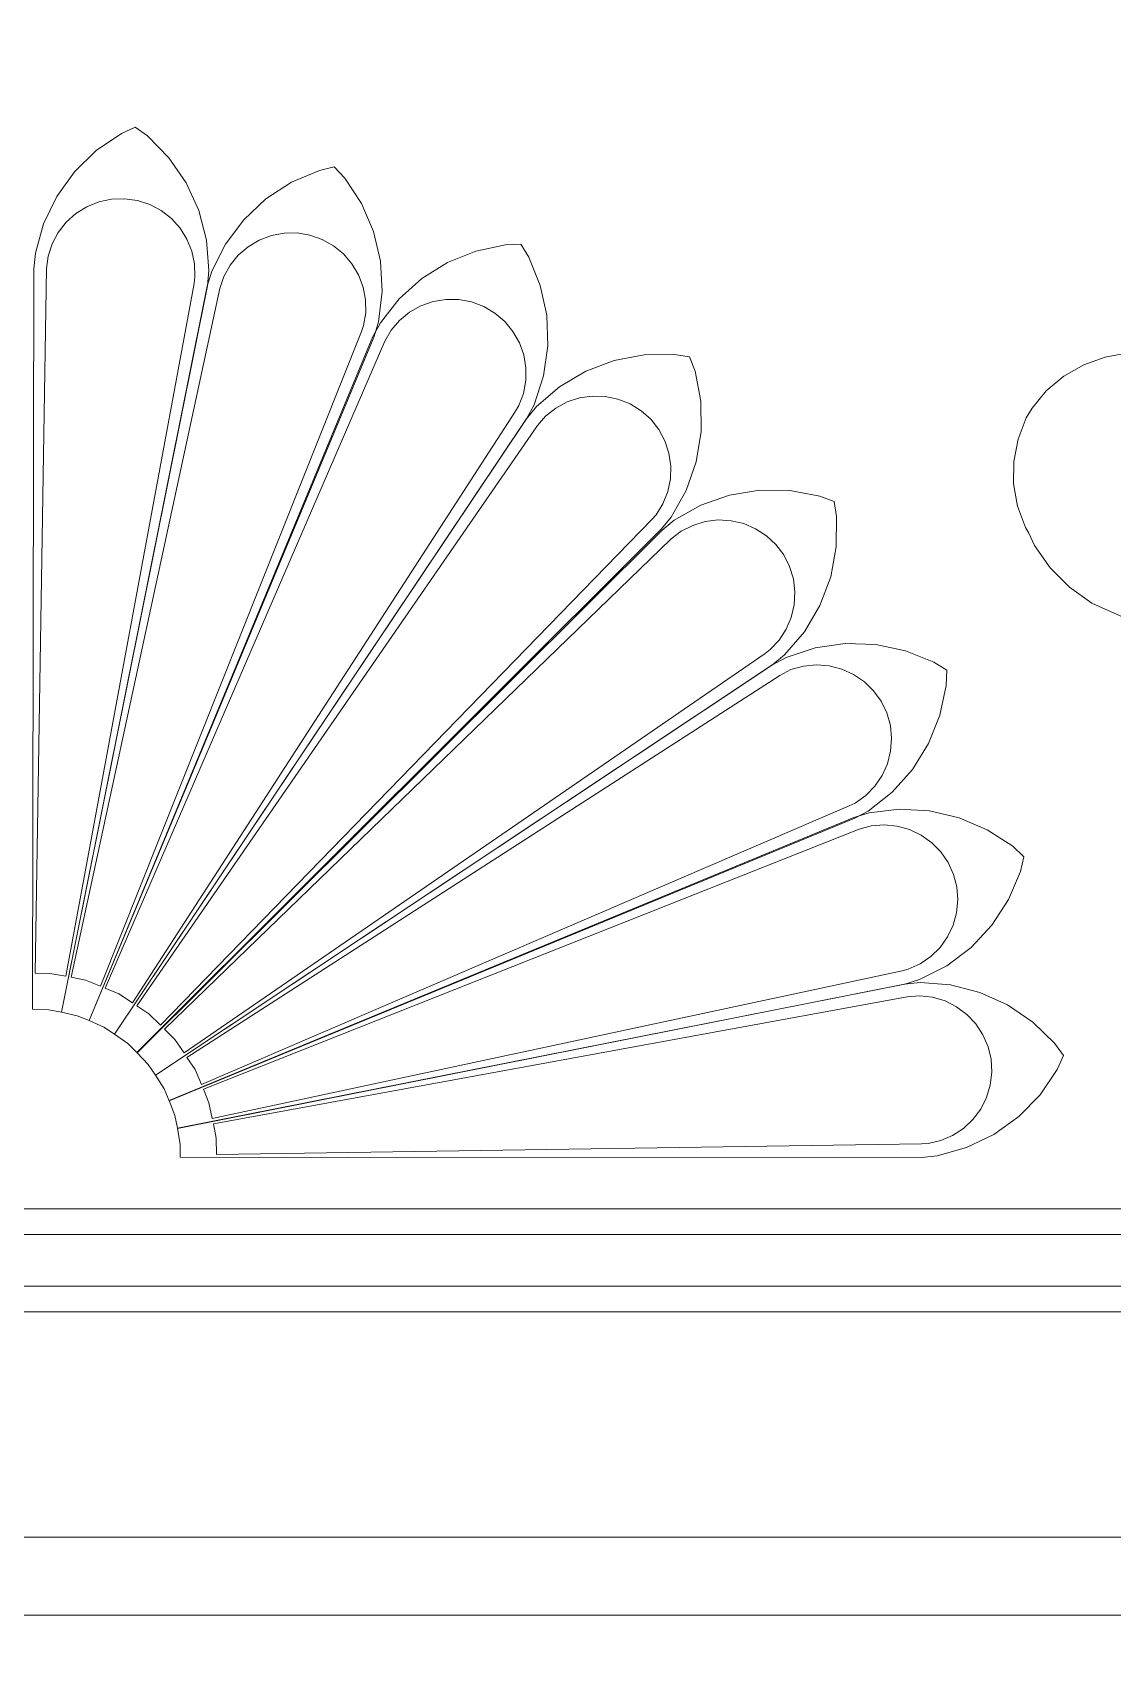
# Model space of a CAD drawing. Header units: millimetres. Extents: x 1177761 to 1329492, y 746793 to 827002.
# Drawn here: x 1237220 to 1237534.3, y 815465.8 to 815940.3 of the extents above; entities that cross this region are included whole.
import ezdxf

# ---------------------------------------------------------------- set-up
doc = ezdxf.new("R2010")
doc.units = ezdxf.units.MM
doc.layers.add('wall', color=5, linetype='Continuous', lineweight=30)

msp = doc.modelspace()

# ---------------------------------------------------------------- hatches: boundary and pattern name
at = {"layer": 'wall', "lineweight": 20, "ltscale": 2}
h = msp.add_hatch(dxfattribs=at)
h.set_pattern_fill('AR18', color=251, scale=20, style=0)
h.set_pattern_definition([(0, (-220131.96, 1390884.34), (100, 64), [192.5, -7.5]), (0, (-220231.96, 1390891.84), (100, 64), [192.5, -7.5]), (90, (-220131.96, 1390884.34), (-100, 64), [-71.5, 56.5]), (90, (-220139.46, 1390884.34), (-100, 64), [-71.5, 56.5])])
h.paths.add_polyline_path([(1236039.82, 817677.83), (1236002.32, 817677.83), (1236002.32, 817927.83), (1236039.82, 817927.83), (1236039.82, 817977.83), (1236002.32, 817977.83), (1236002.32, 818227.83), (1236039.82, 818227.83), (1236039.82, 818277.83), (1236002.32, 818277.83), (1236002.32, 818427.83), (1236077.32, 818427.83), (1236077.32, 818477.83), (1234662.5, 818477.83), (1234662.5, 816377.83), (1236002.32, 816377.83), (1236002.32, 816427.83), (1236039.82, 816427.83), (1236039.82, 816477.83), (1236002.32, 816477.83), (1236002.32, 816727.83), (1236039.82, 816727.83), (1236039.82, 816777.83), (1236002.32, 816777.83), (1236002.32, 817027.83), (1236039.82, 817027.83), (1236039.82, 817077.83), (1236002.32, 817077.83), (1236002.32, 817327.83), (1236039.82, 817327.83), (1236039.82, 817377.83), (1236002.32, 817377.83), (1236002.32, 817627.83), (1236039.82, 817627.83)])
h.paths.add_polyline_path([(1234662.5, 818477.83), (1234282.2, 818477.83), (1234282.2, 818427.83), (1234432.2, 818427.83), (1234432.2, 818277.83), (1234394.7, 818277.83), (1234394.7, 818227.83), (1234532.2, 818227.83), (1234532.2, 817977.83), (1234394.7, 817977.83), (1234394.7, 817927.83), (1234432.2, 817927.83), (1234432.2, 817677.83), (1234394.7, 817677.83), (1234394.7, 817627.83), (1234532.2, 817627.83), (1234532.2, 817377.83), (1234394.7, 817377.83), (1234394.7, 817327.83), (1234432.2, 817327.83), (1234432.2, 817077.83), (1234394.7, 817077.83), (1234394.7, 817027.83), (1234532.2, 817027.83), (1234532.2, 816777.83), (1234394.7, 816777.83), (1234394.7, 816727.83), (1234432.2, 816727.83), (1234432.2, 816477.83), (1234394.7, 816477.83), (1234394.7, 816427.83), (1234532.2, 816427.83), (1234532.2, 816377.83), (1234662.5, 816377.83)])
h.paths.add_polyline_path([(1236283.86, 815977.83), (1234662.5, 815977.83), (1234662.5, 815773.41, -0.10577), (1234618.52, 815567.83), (1236209.98, 815567.83, -0.248835)])
h.paths.add_polyline_path([(1234662.5, 815977.83), (1234432.2, 815977.83), (1234432.2, 815877.83), (1234394.7, 815877.83), (1234394.7, 815827.83), (1234532.2, 815827.83), (1234532.2, 815577.83), (1234282.36, 815577.83), (1234282.36, 815567.83), (1234618.52, 815567.83, 0.10577), (1234662.5, 815773.41)])
h.paths.add_polyline_path([(1236730.56, 815977.83), (1236382.08, 815977.83), (1236283.86, 815977.83, 0.248835), (1236209.98, 815567.83), (1236730.56, 815567.83)])
h.paths.add_polyline_path([(1236570.21, 816627.83), (1236670.21, 816627.83), (1236670.21, 816677.83), (1236645.21, 816677.83), (1236645.21, 816927.83), (1236670.21, 816927.83), (1236670.21, 816977.83), (1236570.21, 816977.83), (1236570.21, 817227.83), (1236670.21, 817227.83), (1236670.21, 817277.83), (1236645.21, 817277.83), (1236645.21, 817527.83), (1236670.21, 817527.83), (1236670.21, 817577.83), (1236570.21, 817577.83), (1236570.21, 817827.83), (1236670.21, 817827.83), (1236670.21, 817877.83), (1236645.21, 817877.83), (1236645.21, 818127.83), (1236670.21, 818127.83), (1236670.21, 818177.83), (1236570.21, 818177.83), (1236570.21, 818427.83), (1236720.21, 818427.83), (1236720.21, 818177.83), (1236720.21, 818127.83), (1236720.21, 817877.83), (1236720.21, 817827.83), (1236720.21, 817577.83), (1236720.21, 817527.83), (1236720.21, 817277.83), (1236720.21, 817227.83), (1236720.21, 816977.83), (1236720.21, 816927.83), (1236720.21, 816677.83), (1236720.21, 816627.83), (1236720.21, 816377.83), (1236745.36, 816377.83), (1236745.36, 816394.97), (1236745.36, 816395.54), (1236745.36, 818452.83), (1238595.36, 818452.83), (1238595.36, 816395.54), (1238595.36, 816394.97), (1238595.36, 816377.83), (1238620.51, 816377.83), (1238620.51, 816627.83), (1238620.51, 816677.83), (1238620.51, 816927.83), (1238620.51, 816977.83), (1238620.51, 817227.83), (1238620.51, 817277.83), (1238620.51, 817527.83), (1238620.51, 817577.83), (1238620.51, 817827.83), (1238620.51, 817877.83), (1238620.51, 818127.83), (1238620.51, 818177.83), (1238620.51, 818427.83), (1238770.51, 818427.83), (1238770.51, 818177.83), (1238670.51, 818177.83), (1238670.51, 818127.83), (1238695.51, 818127.83), (1238695.51, 817877.83), (1238670.51, 817877.83), (1238670.51, 817827.83), (1238770.51, 817827.83), (1238770.51, 817577.83), (1238670.51, 817577.83), (1238670.51, 817527.83), (1238695.51, 817527.83), (1238695.51, 817277.83), (1238670.51, 817277.83), (1238670.51, 817227.83), (1238770.51, 817227.83), (1238770.51, 816977.83), (1238670.51, 816977.83), (1238670.51, 816927.83), (1238695.51, 816927.83), (1238695.51, 816677.83), (1238670.51, 816677.83), (1238670.51, 816627.83), (1238770.51, 816627.83), (1238770.51, 816377.83), (1238870.18, 816377.83), (1238870.18, 816627.83), (1238970.18, 816627.83), (1238970.18, 816677.83), (1238945.18, 816677.83), (1238945.18, 816927.83), (1238970.18, 816927.83), (1238970.18, 816977.83), (1238870.18, 816977.83), (1238870.18, 817227.83), (1238970.18, 817227.83), (1238970.18, 817277.83), (1238945.18, 817277.83), (1238945.18, 817527.83), (1238970.18, 817527.83), (1238970.18, 817577.83), (1238870.18, 817577.83), (1238870.18, 817827.83), (1238970.18, 817827.83), (1238970.18, 817877.83), (1238945.18, 817877.83), (1238945.18, 818127.83), (1238970.18, 818127.83), (1238970.18, 818177.83), (1238870.18, 818177.83), (1238870.18, 818427.83), (1239020.18, 818427.83), (1239020.18, 818177.83), (1239020.18, 818127.83), (1239020.18, 817877.83), (1239020.18, 817827.83), (1239020.18, 817577.83), (1239020.18, 817527.83), (1239020.18, 817277.83), (1239020.18, 817227.83), (1239020.18, 816977.83), (1239020.18, 816927.83), (1239020.18, 816677.83), (1239020.18, 816627.83), (1239020.18, 816377.83), (1239045.18, 816377.83), (1239045.18, 816394.97), (1239045.18, 816395.54), (1239045.18, 818452.83), (1240895.18, 818452.83), (1240895.18, 816395.54), (1240895.18, 816394.97), (1240895.18, 816377.83), (1240920.48, 816377.83), (1240920.48, 816627.83), (1240920.48, 816677.83), (1240920.48, 816927.83), (1240920.48, 816977.83), (1240920.48, 817227.83), (1240920.48, 817277.83), (1240920.48, 817527.83), (1240920.48, 817577.83), (1240920.48, 817827.83), (1240920.48, 817877.83), (1240920.48, 818127.83), (1240920.48, 818177.83), (1240920.48, 818427.83), (1241070.48, 818427.83), (1241070.48, 818177.83), (1240970.48, 818177.83), (1240970.48, 818127.83), (1240995.48, 818127.83), (1240995.48, 817877.83), (1240970.48, 817877.83), (1240970.48, 817827.83), (1241070.48, 817827.83), (1241070.48, 817577.83), (1240970.48, 817577.83), (1240970.48, 817527.83), (1240995.48, 817527.83), (1240995.48, 817277.83), (1240970.48, 817277.83), (1240970.48, 817227.83), (1241070.48, 817227.83), (1241070.48, 816977.83), (1240970.48, 816977.83), (1240970.48, 816927.83), (1240995.48, 816927.83), (1240995.48, 816677.83), (1240970.48, 816677.83), (1240970.48, 816627.83), (1241070.48, 816627.83), (1241070.48, 816377.83), (1241380.22, 816377.83), (1241480.44, 816377.83), (1241480.44, 816627.83), (1241580.44, 816627.83), (1241580.44, 816677.83), (1241555.44, 816677.83), (1241555.44, 816927.83), (1241580.44, 816927.83), (1241580.44, 816977.83), (1241480.44, 816977.83), (1241480.44, 817227.83), (1241580.44, 817227.83), (1241580.44, 817277.83), (1241555.44, 817277.83), (1241555.44, 817527.83), (1241580.44, 817527.83), (1241580.44, 817577.83), (1241480.44, 817577.83), (1241480.44, 817827.83), (1241580.44, 817827.83), (1241580.44, 817877.83), (1241555.44, 817877.83), (1241555.44, 818127.83), (1241580.44, 818127.83), (1241580.44, 818177.83), (1241480.44, 818177.83), (1241480.44, 818427.83), (1241630.44, 818427.83), (1241630.44, 818177.83), (1241630.44, 818127.83), (1241630.44, 817877.83), (1241630.44, 817827.83), (1241630.44, 817577.83), (1241630.44, 817527.83), (1241630.44, 817277.83), (1241630.44, 817227.83), (1241630.44, 816977.83), (1241630.44, 816927.83), (1241630.44, 816677.83), (1241630.44, 816627.83), (1241630.44, 816378.02), (1241660.44, 816378.02), (1241660.44, 818452.83), (1242730.49, 818452.83), (1242730.49, 816378.02), (1242760.94, 816378.02), (1242760.94, 816627.83), (1242760.94, 816677.83), (1242760.94, 816927.83), (1242760.94, 816977.83), (1242760.94, 817227.83), (1242760.94, 817277.83), (1242760.94, 817527.83), (1242760.94, 817577.83), (1242760.94, 817827.83), (1242760.94, 817877.83), (1242760.94, 818127.83), (1242760.94, 818177.83), (1242760.94, 818427.83), (1242910.94, 818427.83), (1242910.94, 818177.83), (1242810.94, 818177.83), (1242810.94, 818127.83), (1242835.94, 818127.83), (1242835.94, 817877.83), (1242810.94, 817877.83), (1242810.94, 817827.83), (1242910.94, 817827.83), (1242910.94, 817577.83), (1242810.94, 817577.83), (1242810.94, 817527.83), (1242835.94, 817527.83), (1242835.94, 817277.83), (1242810.94, 817277.83), (1242810.94, 817227.83), (1242910.94, 817227.83), (1242910.94, 816977.83), (1242810.94, 816977.83), (1242810.94, 816927.83), (1242835.94, 816927.83), (1242835.94, 816677.83), (1242810.94, 816677.83), (1242810.94, 816627.83), (1242910.94, 816627.83), (1242910.94, 816377.83), (1243279.61, 816377.83), (1243279.61, 816627.83), (1243297.28, 816627.83), (1243297.28, 816677.83), (1243279.61, 816677.83), (1243279.61, 816927.83), (1243297.28, 816927.83), (1243297.28, 816977.83), (1243279.61, 816977.83), (1243279.61, 817227.83), (1243297.28, 817227.83), (1243297.28, 817277.83), (1243279.61, 817277.83), (1243279.61, 817527.83), (1243297.28, 817527.83), (1243297.28, 817577.83), (1243279.61, 817577.83), (1243279.61, 817827.83), (1243297.28, 817827.83), (1243297.28, 817877.83), (1243279.61, 817877.83), (1243279.61, 818127.83), (1243297.28, 818127.83), (1243297.28, 818177.83), (1243279.61, 818177.83), (1243279.61, 818427.83), (1243300.12, 818427.83), (1243300.12, 818477.83), (1243258.97, 818477.83), (1242910.94, 818477.83), (1241480.44, 818477.83), (1241070.48, 818477.83), (1238870.18, 818477.83), (1238770.51, 818477.83), (1236570.21, 818477.83), (1236077.32, 818477.83), (1236077.32, 818427.83), (1236227.32, 818427.83), (1236227.32, 818277.83), (1236189.82, 818277.83), (1236189.82, 818227.83), (1236327.32, 818227.83), (1236327.32, 817977.83), (1236189.82, 817977.83), (1236189.82, 817927.83), (1236227.32, 817927.83), (1236227.32, 817677.83), (1236189.82, 817677.83), (1236189.82, 817627.83), (1236327.32, 817627.83), (1236327.32, 817377.83), (1236189.82, 817377.83), (1236189.82, 817327.83), (1236227.32, 817327.83), (1236227.32, 817077.83), (1236189.82, 817077.83), (1236189.82, 817027.83), (1236327.32, 817027.83), (1236327.32, 816777.83), (1236189.82, 816777.83), (1236189.82, 816727.83), (1236227.32, 816727.83), (1236227.32, 816477.83), (1236189.82, 816477.83), (1236189.82, 816427.83), (1236327.01, 816427.83), (1236327.01, 816377.83), (1236570.21, 816377.83)])
h.paths.add_polyline_path([(1238851.65, 815977.83), (1238580.56, 815977.83), (1238580.56, 815567.83), (1238925.54, 815567.83, 0.248835)])
h.paths.add_polyline_path([(1239020.71, 815977.83), (1238851.65, 815977.83, -0.248835), (1238925.54, 815567.83), (1239020.71, 815567.83)])
h.paths.add_polyline_path([(1243350.39, 815977.83), (1243279.68, 815977.83), (1241358.41, 815977.83), (1240870.71, 815977.83), (1240870.71, 815567.83), (1243279.8, 815567.83), (1243350.39, 815567.83)])
at = {"layer": 'wall', "lineweight": 20, "ltscale": 50}
h = msp.add_hatch(dxfattribs=at)
h.set_pattern_fill('ANSI31', color=250, scale=50, angle=45, style=0)
edge = h.paths.add_edge_path()
edge.add_line((1234184.97, 816177.83), (1234184.97, 816271.72))
edge.add_line((1234184.97, 816271.72), (1229618.29, 815202.83))
edge.add_line((1229618.29, 815202.83), (1244018.2, 815202.83))
edge.add_line((1244018.2, 815202.83), (1243358.79, 815437.58))
edge.add_line((1243358.79, 815437.58), (1234282.39, 815437.58))
edge.add_line((1234282.39, 815437.58), (1234282.38, 815479.56))
edge.add_line((1234282.38, 815479.56), (1234270.55, 815479.56))
edge.add_line((1234270.55, 815479.56), (1234270.55, 815502.23))
edge.add_arc((1234272.81, 815532.78), 30.63, 207.6962, 265.7798, ccw=False)
edge.add_line((1234245.68, 815518.54), (1234237.68, 815533.77))
edge.add_arc((1234206.46, 815514.37), 36.75, 31.8583, 79.6449)
edge.add_line((1234213.07, 815550.52), (1234213.07, 815567.83))
edge.add_line((1234213.07, 815567.83), (1234282.36, 815567.83))
edge.add_line((1234282.36, 815567.83), (1234282.36, 815577.83))
edge.add_line((1234282.36, 815577.83), (1234207.2, 815577.83))
edge.add_line((1234207.2, 815577.83), (1234207.2, 815827.83))
edge.add_line((1234207.2, 815827.83), (1234244.7, 815827.83))
edge.add_line((1234244.7, 815827.83), (1234244.7, 815877.83))
edge.add_line((1234244.7, 815877.83), (1234207.2, 815877.83))
edge.add_line((1234207.2, 815877.83), (1234207.2, 816127.83))
edge.add_line((1234207.2, 816127.83), (1234244.7, 816127.83))
edge.add_line((1234244.7, 816127.83), (1234244.7, 816177.83))
edge.add_line((1234244.7, 816177.83), (1234184.97, 816177.83))

# ---------------------------------------------------------------- linework, layer by layer
at = {"layer": 'wall', "color": 250, "linetype": 'ByBlock', "lineweight": 20}
for p, q in [((1237245.84, 815910.98), (1237238.53, 815905.99)), ((1237249.87, 815912.81), (1237245.84, 815910.98)), ((1237253.48, 815910.23), (1237249.87, 815912.81)), ((1237259.7, 815903.9), (1237253.48, 815910.23)), ((1237238.53, 815905.99), (1237232.19, 815899.8)), ((1237264.72, 815896.58), (1237259.7, 815903.9)), ((1237303.5, 815900.21), (1237295.35, 815896.74)), ((1237307.81, 815901.22), (1237303.5, 815900.21)), ((1237310.85, 815897.99), (1237307.81, 815901.22)), ((1237232.19, 815899.8), (1237227.03, 815892.61)), ((1237268.39, 815888.5), (1237264.72, 815896.58)), ((1237295.35, 815896.74), (1237287.93, 815891.9)), ((1237315.71, 815890.56), (1237310.85, 815897.99)), ((1237227.03, 815892.61), (1237223.2, 815884.63)), ((1237239.33, 815891.05), (1237235.83, 815889.64)), ((1237243.02, 815891.83), (1237239.33, 815891.05)), ((1237246.79, 815891.96), (1237243.02, 815891.83)), ((1237250.53, 815891.43), (1237246.79, 815891.96)), ((1237254.12, 815890.26), (1237250.53, 815891.43)), ((1237287.93, 815891.9), (1237281.47, 815885.85)), ((1237232.62, 815887.65), (1237229.81, 815885.13)), ((1237235.83, 815889.64), (1237232.62, 815887.65)), ((1237257.45, 815888.48), (1237254.12, 815890.26)), ((1237260.42, 815886.16), (1237257.45, 815888.48)), ((1237262.95, 815883.35), (1237260.42, 815886.16)), ((1237270.61, 815879.9), (1237268.39, 815888.5)), ((1237319.21, 815882.4), (1237315.71, 815890.56)), ((1237223.2, 815884.63), (1237220.81, 815876.1)), ((1237227.49, 815882.16), (1237225.71, 815878.83)), ((1237229.81, 815885.13), (1237227.49, 815882.16)), ((1237264.94, 815880.15), (1237262.95, 815883.35)), ((1237281.47, 815885.85), (1237276.15, 815878.77)), ((1237289.52, 815881.23), (1237285.98, 815879.9)), ((1237293.23, 815881.93), (1237289.52, 815881.23)), ((1237297, 815881.98), (1237293.23, 815881.93)), ((1237300.73, 815881.37), (1237297, 815881.98)), ((1237304.29, 815880.12), (1237300.73, 815881.37)), ((1237321.23, 815873.76), (1237319.21, 815882.4)), ((1237225.71, 815878.83), (1237224.54, 815875.24)), ((1237266.35, 815876.65), (1237264.94, 815880.15)), ((1237267.13, 815872.96), (1237266.35, 815876.65)), ((1237271.3, 815871.06), (1237270.61, 815879.9)), ((1237276.15, 815878.77), (1237272.14, 815870.88)), ((1237282.74, 815877.98), (1237279.88, 815875.52)), ((1237285.98, 815879.9), (1237282.74, 815877.98)), ((1237307.58, 815878.27), (1237304.29, 815880.12)), ((1237310.5, 815875.88), (1237307.58, 815878.27)), ((1237349.02, 815876.72), (1237340.8, 815873.42)), ((1237357.69, 815878.55), (1237349.02, 815876.72)), ((1237362.11, 815878.7), (1237357.69, 815878.55)), ((1237364.46, 815874.94), (1237362.11, 815878.7)), ((1237220.81, 815876.1), (1237220.36, 815871.55)), ((1237224.54, 815875.24), (1237224.1, 815871.6)), ((1237267.26, 815869.18), (1237267.13, 815872.96)), ((1237277.48, 815872.6), (1237275.64, 815869.31)), ((1237279.88, 815875.52), (1237277.48, 815872.6)), ((1237312.96, 815873.02), (1237310.5, 815875.88)), ((1237314.89, 815869.77), (1237312.96, 815873.02)), ((1237321.73, 815864.9), (1237321.23, 815873.76)), ((1237340.8, 815873.42), (1237333.29, 815868.74)), ((1237367.79, 815866.71), (1237364.46, 815874.94)), ((1237220.36, 815871.55), (1237220.01, 815655.93)), ((1237224.1, 815871.6), (1237220.8, 815666.44)), ((1237229.68, 815665.55), (1237266.99, 815867.32)), ((1237266.99, 815867.32), (1237267.26, 815869.18)), ((1237272.14, 815870.88), (1237270.82, 815866.5)), ((1237270.87, 815866.64), (1237271.3, 815871.06)), ((1237275.64, 815869.31), (1237274.49, 815865.82)), ((1237316.22, 815866.25), (1237314.89, 815869.77)), ((1237333.29, 815868.74), (1237326.7, 815862.82)), ((1237228.4, 815655.09), (1237270.87, 815866.64)), ((1237270.82, 815866.5), (1237228.41, 815655.09)), ((1237274.49, 815865.82), (1237231.23, 815665.25)), ((1237316.92, 815862.54), (1237316.22, 815866.25)), ((1237316.96, 815858.77), (1237316.92, 815862.54)), ((1237320.68, 815856.09), (1237321.73, 815864.9)), ((1237326.7, 815862.82), (1237321.23, 815855.85)), ((1237340.28, 815862.64), (1237336.56, 815862.02)), ((1237344.06, 815862.61), (1237340.28, 815862.64)), ((1237347.77, 815861.92), (1237344.06, 815862.61)), ((1237369.64, 815858.03), (1237367.79, 815866.71)), ((1237316.35, 815855.04), (1237316.96, 815858.77)), ((1237329.72, 815858.9), (1237326.8, 815856.5)), ((1237333, 815860.76), (1237329.72, 815858.9)), ((1237336.56, 815862.02), (1237333, 815860.76)), ((1237351.31, 815860.6), (1237347.77, 815861.92)), ((1237354.56, 815858.68), (1237351.31, 815860.6)), ((1237357.43, 815856.23), (1237354.56, 815858.68)), ((1237369.95, 815849.17), (1237369.64, 815858.03)), ((1237239.76, 815662.65), (1237315.73, 815853.26)), ((1237315.73, 815853.26), (1237316.35, 815855.04)), ((1237321.23, 815855.85), (1237319.08, 815851.82)), ((1237319.4, 815851.84), (1237320.68, 815856.09)), ((1237324.35, 815853.64), (1237322.55, 815850.44)), ((1237326.8, 815856.5), (1237324.35, 815853.64)), ((1237359.83, 815853.32), (1237357.43, 815856.23)), ((1237361.69, 815850.04), (1237359.83, 815853.32)), ((1237319.08, 815851.82), (1237236.43, 815652.64)), ((1237236.47, 815652.63), (1237319.4, 815851.84)), ((1237322.55, 815850.44), (1237241.17, 815662.06)), ((1237362.95, 815846.48), (1237361.69, 815850.04)), ((1237368.72, 815840.38), (1237369.95, 815849.17)), ((1237363.57, 815842.76), (1237362.95, 815846.48)), ((1237389.31, 815844.86), (1237381.03, 815841.73)), ((1237398.02, 815846.5), (1237389.31, 815844.86)), ((1237406.87, 815846.6), (1237398.02, 815846.5)), ((1237411.24, 815845.89), (1237406.87, 815846.6)), ((1237412.82, 815841.75), (1237411.24, 815845.89)), ((1237525.95, 815843.57), (1237520.17, 815840.25)), ((1237532.24, 815845.86), (1237525.95, 815843.57)), ((1237538.85, 815847.07), (1237532.24, 815845.86)), ((1237362.85, 815835.28), (1237363.54, 815838.99)), ((1237363.54, 815838.99), (1237363.57, 815842.76)), ((1237365.97, 815831.94), (1237368.72, 815840.38)), ((1237381.03, 815841.73), (1237373.41, 815837.22)), ((1237414.47, 815833.03), (1237412.82, 815841.75)), ((1237520.17, 815840.25), (1237515.07, 815836.02)), ((1237361.53, 815831.75), (1237362.85, 815835.28)), ((1237373.41, 815837.22), (1237366.69, 815831.45)), ((1237379.19, 815833.97), (1237375.61, 815832.79)), ((1237382.93, 815834.51), (1237379.19, 815833.97)), ((1237386.7, 815834.39), (1237382.93, 815834.51)), ((1237390.4, 815833.63), (1237386.7, 815834.39)), ((1237515.07, 815836.02), (1237510.96, 815830.97)), ((1237249.04, 815657.86), (1237360.57, 815830.12)), ((1237360.57, 815830.12), (1237361.53, 815831.75)), ((1237366.69, 815831.45), (1237363.79, 815827.91)), ((1237363.89, 815828.02), (1237365.97, 815831.94)), ((1237372.28, 815831), (1237369.32, 815828.67)), ((1237375.61, 815832.79), (1237372.28, 815831)), ((1237393.9, 815832.23), (1237390.4, 815833.63)), ((1237397.11, 815830.24), (1237393.9, 815832.23)), ((1237399.93, 815827.73), (1237397.11, 815830.24)), ((1237414.59, 815824.15), (1237414.47, 815833.03)), ((1237510.96, 815830.97), (1237509.23, 815828.13)), ((1237243.87, 815648.67), (1237363.89, 815828.02)), ((1237363.79, 815827.91), (1237243.87, 815648.66)), ((1237366.93, 815825.88), (1237250.36, 815656.98)), ((1237369.32, 815828.67), (1237366.93, 815825.88)), ((1237402.27, 815824.77), (1237399.93, 815827.73)), ((1237404.05, 815821.44), (1237402.27, 815824.77)), ((1237509.23, 815828.13), (1237506.85, 815821.96)), ((1237405.24, 815817.86), (1237404.05, 815821.44)), ((1237413.17, 815815.39), (1237414.59, 815824.15)), ((1237506.85, 815821.96), (1237505.61, 815815.49)), ((1237405.78, 815814.13), (1237405.24, 815817.86)), ((1237410.24, 815807.02), (1237413.17, 815815.39)), ((1237505.61, 815815.49), (1237505.56, 815808.92)), ((1237404.89, 815806.66), (1237405.66, 815810.36)), ((1237405.66, 815810.36), (1237405.78, 815814.13)), ((1237403.49, 815803.16), (1237404.89, 815806.66)), ((1237405.91, 815799.27), (1237410.24, 815807.02)), ((1237422.85, 815805.66), (1237414.5, 815802.73)), ((1237431.59, 815807.1), (1237422.85, 815805.66)), ((1237440.45, 815807), (1237431.59, 815807.1)), ((1237449.15, 815805.36), (1237440.45, 815807)), ((1237453.3, 815803.8), (1237449.15, 815805.36)), ((1237505.56, 815808.92), (1237506.7, 815802.43)), ((1237401.51, 815799.95), (1237403.49, 815803.16)), ((1237414.5, 815802.73), (1237406.78, 815798.39)), ((1237454.03, 815799.43), (1237453.3, 815803.8)), ((1237506.7, 815802.43), (1237508.99, 815796.23)), ((1237250.39, 815643.32), (1237403.1, 815795.83)), ((1237257.26, 815651.32), (1237400.25, 815798.54)), ((1237400.25, 815798.54), (1237401.51, 815799.95)), ((1237403.1, 815795.83), (1237405.91, 815799.27)), ((1237406.78, 815798.39), (1237403.24, 815795.49)), ((1237412.17, 815796.85), (1237408.81, 815795.15)), ((1237415.78, 815797.95), (1237412.17, 815796.85)), ((1237419.53, 815798.41), (1237415.78, 815797.95)), ((1237423.3, 815798.2), (1237419.53, 815798.41)), ((1237426.98, 815797.35), (1237423.3, 815798.2)), ((1237430.45, 815795.87), (1237426.98, 815797.35)), ((1237433.61, 815793.81), (1237430.45, 815795.87)), ((1237453.94, 815790.56), (1237454.03, 815799.43)), ((1237508.99, 815796.23), (1237509.98, 815794.61)), ((1237403.24, 815795.49), (1237250.43, 815643.27)), ((1237405.92, 815792.88), (1237258.42, 815650.15)), ((1237408.81, 815795.15), (1237405.92, 815792.88)), ((1237436.37, 815791.24), (1237433.61, 815793.81)), ((1237438.64, 815788.22), (1237436.37, 815791.24)), ((1237509.98, 815794.61), (1237511.62, 815791.02)), ((1237511.62, 815791.02), (1237516.15, 815784.51)), ((1237440.35, 815784.86), (1237438.64, 815788.22)), ((1237452.31, 815781.84), (1237453.94, 815790.56)), ((1237441.45, 815781.25), (1237440.35, 815784.86)), ((1237449.19, 815773.53), (1237452.31, 815781.84)), ((1237516.15, 815784.51), (1237521.78, 815778.84)), ((1237441.9, 815777.5), (1237441.45, 815781.25)), ((1237441.7, 815773.74), (1237441.9, 815777.5)), ((1237521.78, 815778.84), (1237528.35, 815774.21)), ((1237440.84, 815770.06), (1237441.7, 815773.74)), ((1237444.68, 815765.89), (1237449.19, 815773.53)), ((1237528.35, 815774.21), (1237530.3, 815773.32)), ((1237530.3, 815773.32), (1237540.04, 815768.94)), ((1237439.36, 815766.59), (1237440.84, 815770.06)), ((1237434.73, 815760.67), (1237437.3, 815763.43)), ((1237437.3, 815763.43), (1237439.36, 815766.59)), ((1237438.91, 815759.14), (1237444.68, 815765.89)), ((1237264.08, 815643.25), (1237433.22, 815759.54)), ((1237433.22, 815759.54), (1237434.73, 815760.67)), ((1237439.38, 815758.42), (1237435.34, 815756.26)), ((1237435.48, 815756.32), (1237438.91, 815759.14)), ((1237447.8, 815761.17), (1237439.38, 815758.42)), ((1237456.57, 815762.42), (1237447.8, 815761.17)), ((1237465.42, 815762.12), (1237456.57, 815762.42)), ((1237474.09, 815760.3), (1237465.42, 815762.12)), ((1237482.31, 815757), (1237474.09, 815760.3)), ((1237255.77, 815636.75), (1237435.48, 815756.32)), ((1237435.34, 815756.26), (1237255.77, 815636.74)), ((1237437.46, 815753.18), (1237264.95, 815641.93)), ((1237440.74, 815754.84), (1237437.46, 815753.18)), ((1237444.37, 815755.86), (1237440.74, 815754.84)), ((1237448.13, 815756.23), (1237444.37, 815755.86)), ((1237451.89, 815755.95), (1237448.13, 815756.23)), ((1237455.55, 815755.01), (1237451.89, 815755.95)), ((1237458.99, 815753.46), (1237455.55, 815755.01)), ((1237462.11, 815751.33), (1237458.99, 815753.46)), ((1237486.07, 815754.66), (1237482.31, 815757)), ((1237485.93, 815750.23), (1237486.07, 815754.66)), ((1237464.81, 815748.7), (1237462.11, 815751.33)), ((1237467.01, 815745.63), (1237464.81, 815748.7)), ((1237484.11, 815741.55), (1237485.93, 815750.23)), ((1237468.65, 815742.23), (1237467.01, 815745.63)), ((1237469.67, 815738.6), (1237468.65, 815742.23)), ((1237480.81, 815733.31), (1237484.11, 815741.55)), ((1237470.04, 815734.85), (1237469.67, 815738.6)), ((1237469.76, 815731.09), (1237470.04, 815734.85)), ((1237468.82, 815727.43), (1237469.76, 815731.09)), ((1237476.13, 815725.76), (1237480.81, 815733.31)), ((1237467.27, 815723.99), (1237468.82, 815727.43)), ((1237470.21, 815719.15), (1237476.13, 815725.76)), ((1237462.5, 815718.18), (1237465.14, 815720.88)), ((1237465.14, 815720.88), (1237467.27, 815723.99)), ((1237269.15, 815634.06), (1237457.73, 815715.16)), ((1237457.73, 815715.16), (1237459.43, 815715.98)), ((1237459.43, 815715.98), (1237462.5, 815718.18)), ((1237463.24, 815713.66), (1237470.21, 815719.15)), ((1237459.08, 815711.77), (1237259.72, 815629.34)), ((1237259.73, 815629.31), (1237459.32, 815711.56)), ((1237463.46, 815713.1), (1237459.08, 815711.77)), ((1237459.32, 815711.56), (1237463.24, 815713.66)), ((1237472.25, 815714.17), (1237463.46, 815713.1)), ((1237481.1, 815713.69), (1237472.25, 815714.17)), ((1237489.72, 815711.69), (1237481.1, 815713.69)), ((1237497.87, 815708.22), (1237489.72, 815711.69)), ((1237460.56, 815708.34), (1237269.73, 815632.65)), ((1237464.1, 815709.33), (1237460.56, 815708.34)), ((1237467.86, 815709.62), (1237464.1, 815709.33)), ((1237471.62, 815709.26), (1237467.86, 815709.62)), ((1237475.25, 815708.25), (1237471.62, 815709.26)), ((1237478.66, 815706.63), (1237475.25, 815708.25)), ((1237481.73, 815704.44), (1237478.66, 815706.63)), ((1237505.29, 815703.39), (1237497.87, 815708.22)), ((1237484.38, 815701.75), (1237481.73, 815704.44)), ((1237486.52, 815698.64), (1237484.38, 815701.75)), ((1237508.53, 815700.36), (1237505.29, 815703.39)), ((1237488.08, 815695.2), (1237486.52, 815698.64)), ((1237507.53, 815696.05), (1237508.53, 815700.36)), ((1237489.03, 815691.55), (1237488.08, 815695.2)), ((1237489.32, 815687.79), (1237489.03, 815691.55)), ((1237504.06, 815687.88), (1237507.53, 815696.05)), ((1237488.96, 815684.03), (1237489.32, 815687.79)), ((1237499.23, 815680.43), (1237504.06, 815687.88)), ((1237487.95, 815680.4), (1237488.96, 815684.03)), ((1237486.33, 815676.99), (1237487.95, 815680.4)), ((1237493.17, 815673.94), (1237499.23, 815680.43)), ((1237481.44, 815671.28), (1237484.13, 815673.92)), ((1237484.13, 815673.92), (1237486.33, 815676.99)), ((1237486.08, 815668.6), (1237493.17, 815673.94)), ((1237474.89, 815667.58), (1237478.33, 815669.14)), ((1237478.17, 815664.57), (1237486.08, 815668.6)), ((1237478.33, 815669.14), (1237481.44, 815671.28)), ((1237220.8, 815666.44), (1237225.07, 815666.41)), ((1237225.07, 815666.41), (1237229.68, 815665.55)), ((1237231.23, 815665.25), (1237235.41, 815664.38)), ((1237235.41, 815664.38), (1237239.76, 815662.65)), ((1237473.78, 815663.27), (1237262.16, 815621.27)), ((1237262.16, 815621.28), (1237473.93, 815663.27)), ((1237272.32, 815624.12), (1237473.07, 815667.11)), ((1237473.07, 815667.11), (1237474.89, 815667.58)), ((1237478.33, 815663.72), (1237473.78, 815663.27)), ((1237473.93, 815663.27), (1237478.17, 815664.57)), ((1237487.17, 815663.05), (1237478.33, 815663.72)), ((1237495.75, 815660.86), (1237487.17, 815663.05)), ((1237241.17, 815662.06), (1237245.11, 815660.4)), ((1237245.11, 815660.4), (1237249.04, 815657.86)), ((1237474.56, 815659.61), (1237272.63, 815622.57)), ((1237478.22, 815659.89), (1237474.56, 815659.61)), ((1237481.97, 815659.45), (1237478.22, 815659.89)), ((1237485.59, 815658.36), (1237481.97, 815659.45)), ((1237488.96, 815656.67), (1237485.59, 815658.36)), ((1237503.82, 815657.21), (1237495.75, 815660.86)), ((1237220.01, 815655.93), (1237224.71, 815655.83)), ((1237224.71, 815655.83), (1237228.4, 815655.09)), ((1237228.41, 815655.09), (1237232.99, 815654.07)), ((1237232.99, 815654.07), (1237236.47, 815652.63)), ((1237250.36, 815656.98), (1237253.89, 815654.58)), ((1237253.89, 815654.58), (1237257.26, 815651.32)), ((1237491.98, 815654.41), (1237488.96, 815656.67)), ((1237494.57, 815651.66), (1237491.98, 815654.41)), ((1237511.13, 815652.22), (1237503.82, 815657.21)), ((1237236.43, 815652.64), (1237240.74, 815650.76)), ((1237240.74, 815650.76), (1237243.87, 815648.67)), ((1237243.87, 815648.66), (1237247.72, 815645.98)), ((1237258.42, 815650.15), (1237261.42, 815647.11)), ((1237496.64, 815648.5), (1237494.57, 815651.66)), ((1237517.47, 815646.04), (1237511.13, 815652.22)), ((1237247.72, 815645.98), (1237250.39, 815643.32)), ((1237261.42, 815647.11), (1237264.08, 815643.25)), ((1237498.13, 815645.04), (1237496.64, 815648.5)), ((1237498.99, 815641.37), (1237498.13, 815645.04)), ((1237520.05, 815642.44), (1237517.47, 815646.04)), ((1237250.43, 815643.27), (1237253.68, 815639.88)), ((1237253.68, 815639.88), (1237255.77, 815636.75)), ((1237264.95, 815641.93), (1237267.3, 815638.37)), ((1237499.21, 815637.6), (1237498.99, 815641.37)), ((1237518.23, 815638.4), (1237520.05, 815642.44)), ((1237255.77, 815636.74), (1237258.3, 815632.79)), ((1237267.3, 815638.37), (1237269.15, 815634.06)), ((1237498.76, 815633.85), (1237499.21, 815637.6)), ((1237513.24, 815631.07), (1237518.23, 815638.4)), ((1237258.3, 815632.79), (1237259.73, 815629.31)), ((1237269.73, 815632.65), (1237271.34, 815628.7)), ((1237495.97, 815626.87), (1237497.67, 815630.24)), ((1237497.67, 815630.24), (1237498.76, 815633.85)), ((1237507.04, 815624.71), (1237513.24, 815631.07)), ((1237259.72, 815629.34), (1237261.43, 815624.97)), ((1237261.43, 815624.97), (1237262.16, 815621.28)), ((1237271.34, 815628.7), (1237272.32, 815624.12)), ((1237493.72, 815623.85), (1237495.97, 815626.87)), ((1237262.16, 815621.27), (1237262.99, 815616.65)), ((1237272.63, 815622.57), (1237273.44, 815618.38)), ((1237487.81, 815619.2), (1237490.97, 815621.26)), ((1237490.97, 815621.26), (1237493.72, 815623.85)), ((1237499.84, 815619.52), (1237507.04, 815624.71)), ((1237262.99, 815616.65), (1237262.98, 815612.89)), ((1237273.44, 815618.38), (1237273.51, 815613.69)), ((1237273.51, 815613.69), (1237478.78, 815616.73)), ((1237478.78, 815616.73), (1237480.67, 815616.84)), ((1237480.67, 815616.84), (1237484.34, 815617.71)), ((1237483.3, 815613.25), (1237491.84, 815615.66)), ((1237484.34, 815617.71), (1237487.81, 815619.2)), ((1237491.84, 815615.66), (1237499.84, 815619.52)), ((1237262.98, 815612.89), (1237478.88, 815612.81)), ((1237478.88, 815612.81), (1237483.3, 815613.25)), ((1236760.56, 815597.83), (1238550.56, 815597.83)), ((1236753.06, 815590.33), (1238558.06, 815590.33)), ((1238573.06, 815575.33), (1236738.06, 815575.33))]:
    msp.add_line(p, q, dxfattribs=at)
at = {"layer": 'wall', "color": 250, "lineweight": 20, "ltscale": 50}
msp.add_line((1234270.55, 815502.23), (1264963.47, 815502.23), dxfattribs=at)
msp.add_lwpolyline([(1243298.55, 815479.56), (1234282.38, 815479.56), (1234270.55, 815479.56), (1234270.55, 815502.23, -0.258678), (1234245.7, 815518.51), (1234240.14, 815529.08, 0.249514), (1234213.07, 815550.52), (1234213.07, 815567.83), (1243279.8, 815567.83)], format="xyb", dxfattribs=at)

doc.saveas('drawing.dxf')
